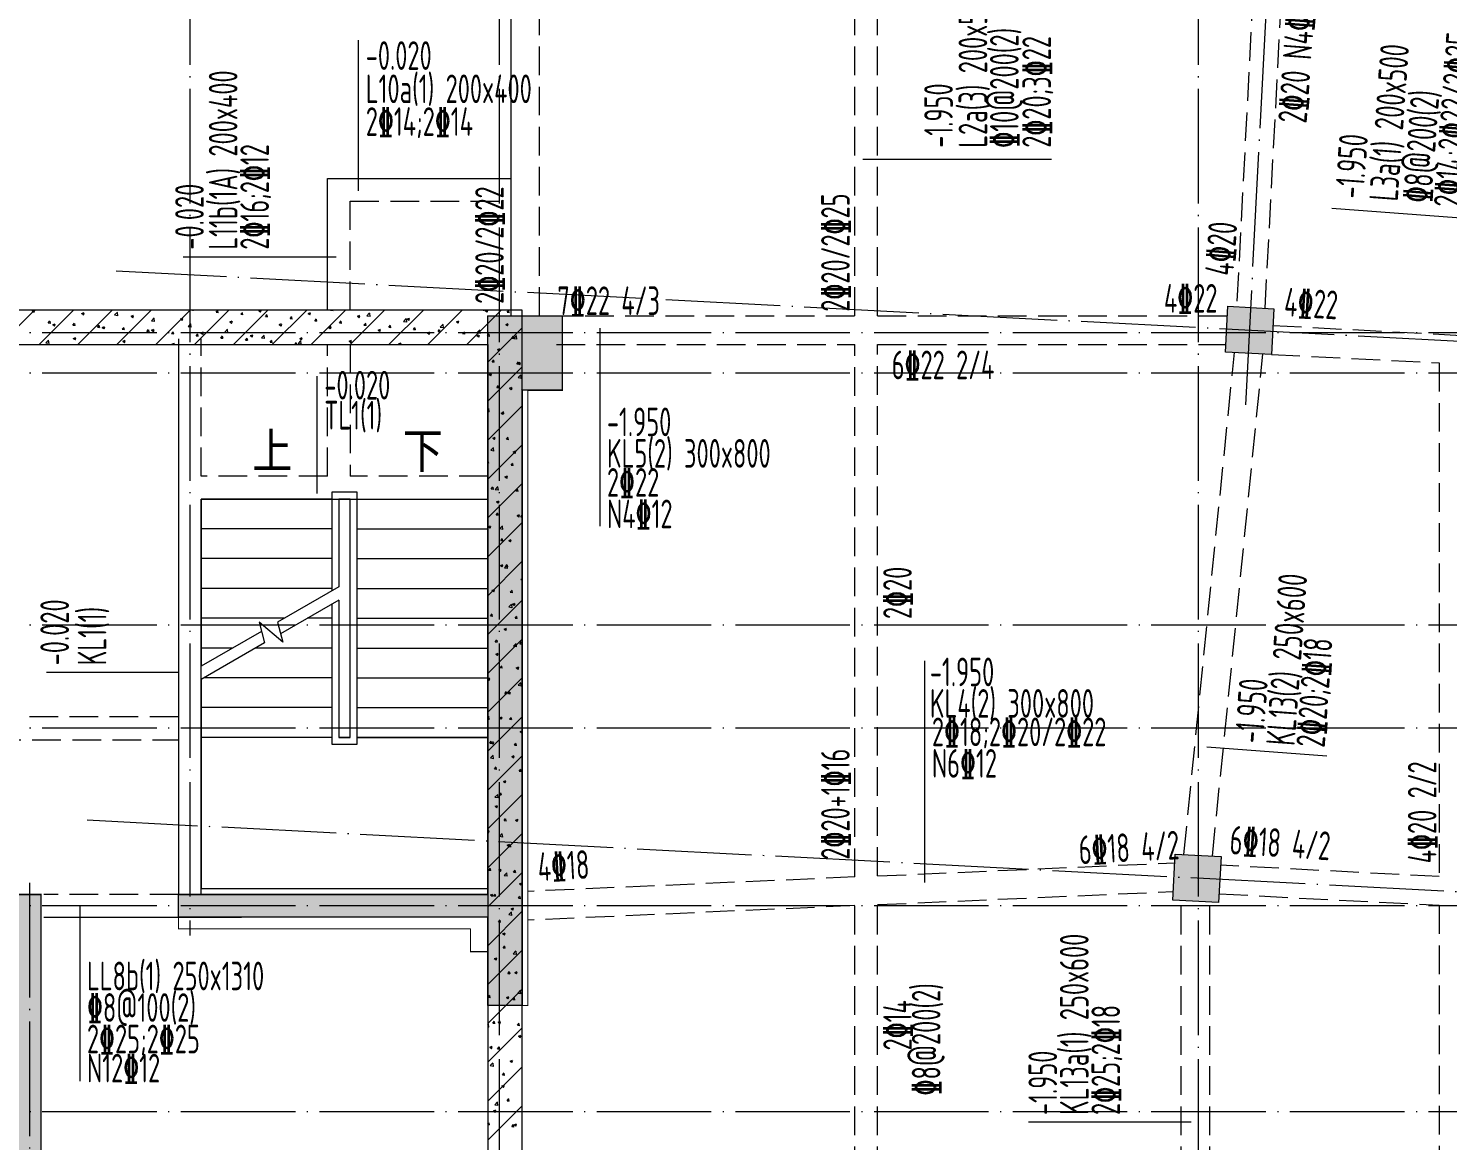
# Model space of a CAD drawing. Extents: x 5874492 to 7194610, y -939842 to -279257.
# Drawn here: x 6950737 to 6963122, y -445357 to -435649 of the extents above; entities that cross this region are included whole.
import ezdxf

# ---------------------------------------------------------------- set-up
doc = ezdxf.new("R2010")
doc.units = 0
doc.header["$LTSCALE"] = 1000
doc.linetypes.add('DASH', pattern=[0.35, 0.25, -0.1])
doc.linetypes.add('DOTE', pattern=[2.42, 2, -0.2, 0.02, -0.2])
for name, color, linetype, lineweight in [('A-轴线-塔楼', 1, 'DOTE', 9), ('S-基础-DQ', 6, 'Continuous', 20), ('S-基础-HATCH', 251, 'Continuous', 20), ('S-墙柱-COLU', 50, 'Continuous', 20), ('S-墙柱-HATCH', 251, 'Continuous', 20), ('S-墙柱-WALL', 6, 'Continuous', 20), ('S-大样-实线', 2, 'Continuous', 20), ('S-板-BEAM', 4, 'DASH', 20), ('S-板-BEAM-CON', 2, 'Continuous', 20), ('S-板-COLU', 50, 'DASH', 20), ('S-板-模板线条', 140, 'Continuous', 20), ('S-梁-垂直集中标注', 45, 'Continuous', 20), ('S-梁-水平集中标注', 191, 'Continuous', 20)]:
    doc.layers.add(name, color=color, linetype=linetype, lineweight=lineweight)
doc.styles.add('_TCH_DIM', font='tssdeng.shx', dxfattribs={"bigfont": 'hztxt.shx'})
doc.styles.add('样式 1', font='tssdeng.shx', dxfattribs={"width": 0.7, "bigfont": 'tssdchn.shx'})

# ---------------------------------------------------------------- blocks, each defined once
blk = doc.blocks.new('ndgfjhgkjhk')
at = {"layer": 'S-板-BEAM'}
for p, q in [((6645545, -514205), (6645545, -509302)), ((6648297, -514205), (6648297, -509445)), ((6648497, -514205), (6648497, -509458)), ((6651865, -509633), (6651630, -514126)), ((6651879, -514139), (6652115, -509646)), ((6645595, -514205), (6648297, -514205)), ((6648497, -514205), (6651550, -514205)), ((6651946, -514288), (6653894, -514392)), ((6642595, -515605), (6642595, -514405)), ((6643895, -514455), (6643895, -515605)), ((6645695, -514455), (6648297, -514455)), ((6648297, -519103), (6648297, -514455)), ((6648497, -514455), (6651537, -514455)), ((6648497, -519094), (6648497, -514455)), ((6651169, -518908), (6651611, -514525)), ((6651419, -518921), (6651860, -514538)), ((6651933, -514542), (6653397, -514616)), ((6653397, -514616), (6653397, -519100)), ((6643695, -515605), (6642595, -515605)), ((6645095, -515605), (6643895, -515605)), ((6642395, -517705), (6639995, -517705)), ((6638670, -517905), (6642395, -517905)), ((6648297, -519103), (6648297, -519083)), ((6648497, -519094), (6651091, -518979)), ((6653397, -519100), (6651490, -519000)), ((6648297, -519103), (6645445, -519229)), ((6648497, -519094), (6648497, -519094)), ((6642395, -519255), (6641220, -519255)), ((6648497, -519344), (6651077, -519230)), ((6651145, -521705), (6651145, -519308)), ((6651395, -521705), (6651395, -519321)), ((6651477, -519250), (6653397, -519350)), ((6648297, -519353), (6645445, -519480)), ((6648297, -521705), (6648297, -519353)), ((6648497, -521705), (6648497, -519344)), ((6653397, -519350), (6653397, -523932))]:
    blk.add_line(p, q, dxfattribs=at)
for points in [[(6643895, -514155), (6643895, -513205), (6645295, -513205)], [(6643695, -515605), (6643695, -514455)]]:
    blk.add_lwpolyline(points, dxfattribs=at)
at = {"layer": 'S-板-BEAM-CON'}
for p, q in [((6645295, -509289), (6645295, -514205)), ((6642395, -514405), (6642395, -515705)), ((6642395, -515705), (6642395, -517905)), ((6642595, -515805), (6645095, -515805)), ((6642595, -519205), (6642595, -515805)), ((6642595, -519255), (6642595, -515805)), ((6642395, -517905), (6642395, -519255)), ((6641220, -519455), (6642945, -519455))]:
    blk.add_line(p, q, dxfattribs=at)
blk.add_lwpolyline([(6643695, -514155), (6643695, -513005), (6645295, -513005)], dxfattribs=at)
blk = doc.blocks.new('aferwgewh')
at = {"layer": 'S-墙柱-HATCH', "ltscale": 0.2}
h = blk.add_hatch(color=256, dxfattribs=at)
h.dxf.hatch_style = 1
h.paths.add_polyline_path([(6651954, -514143), (6651554, -514122), (6651533, -514521), (6651933, -514542)])
h = blk.add_hatch(color=256, dxfattribs=at)
h.dxf.hatch_style = 1
h.paths.add_polyline_path([(6651473, -519325), (6651494, -518925), (6651094, -518904), (6651074, -519304)])
at = {"layer": 'S-墙柱-COLU'}
for points in [[(6651554, -514122), (6651954, -514143), (6651933, -514542), (6651533, -514521)], [(6651094, -518904), (6651494, -518925), (6651473, -519325), (6651074, -519304)]]:
    blk.add_lwpolyline(points, close=True, dxfattribs=at)
blk = doc.blocks.new('ZHOUWANG2')
at = {"layer": 'A-轴线-塔楼', "ltscale": 0.5}
for p, q in [((215161, 131041), (216006, 147199)), ((223182, 131274), (205302, 132209)), ((222931, 126481), (205051, 127416))]:
    blk.add_line(p, q, dxfattribs=at)
at = {"layer": 'A-轴线-塔楼', "linetype": 'DOTE', "ltscale": 0.5}
for p, q in [((205946, 135010), (205946, 126410)), ((208646, 135010), (208646, 108021)), ((214746, 135010), (214746, 108021)), ((227437, 131670), (165262, 131670)), ((227437, 131320), (200046, 131320)), ((227437, 129120), (200046, 129120)), ((227437, 128220), (165262, 128220)), ((204546, 126870), (204546, 108021)), ((227437, 126670), (165262, 126670)), ((227437, 124870), (165262, 124870))]:
    blk.add_line(p, q, dxfattribs=at)
blk = doc.blocks.new('sfdgjhgfhgkjhk')
at = {"layer": 'S-基础-DQ'}
for points in [[(6945492, 358792), (6945492, 356336), (6963809, 356336), (6963809, 354236), (6966809, 354236), (6966809, 354586), (6971909, 354586), (6971909, 347036), (6977909, 347036), (6977909, 339686), (6931592, 339686), (6931592, 336294)], [(6931892, 336294), (6931892, 339386), (6978209, 339386), (6978209, 347336), (6972209, 347336), (6972209, 354886), (6966509, 354886), (6966509, 354536), (6964109, 354536), (6964109, 356636), (6945792, 356636), (6945792, 358792)]]:
    blk.add_lwpolyline(points, dxfattribs=at)
at = {"layer": 'S-基础-HATCH'}
for p, q in [((6967653, 354586), (6967953, 354886)), ((6967934, 354880), (6967951, 354886)), ((6967934, 354880), (6967949, 354870)), ((6967949, 354866), (6967955, 354884)), ((6967993, 354586), (6968293, 354886)), ((6968332, 354586), (6968632, 354886)), ((6968361, 354885), (6968360, 354886)), ((6968365, 354856), (6968386, 354864)), ((6968365, 354856), (6968380, 354846)), ((6968380, 354842), (6968387, 354860)), ((6968653, 354843), (6968677, 354867)), ((6968672, 354586), (6968972, 354886)), ((6968681, 354836), (6968677, 354864)), ((6969011, 354586), (6969311, 354886)), ((6969332, 354886), (6969341, 354885)), ((6969342, 354882), (6969341, 354886)), ((6969350, 354586), (6969650, 354886)), ((6969538, 354868), (6969553, 354885)), ((6969538, 354868), (6969556, 354866)), ((6969557, 354863), (6969553, 354882)), ((6969690, 354586), (6969990, 354886)), ((6969754, 354849), (6969768, 354866)), ((6969772, 354844), (6969769, 354863)), ((6969910, 354880), (6969926, 354886)), ((6969910, 354880), (6969925, 354870)), ((6969926, 354867), (6969932, 354885)), ((6970029, 354586), (6970329, 354886)), ((6970341, 354856), (6970362, 354864)), ((6970341, 354856), (6970356, 354846)), ((6970357, 354843), (6970363, 354861)), ((6970369, 354586), (6970669, 354886)), ((6970538, 354886), (6970561, 354882)), ((6970562, 354880), (6970561, 354886)), ((6970708, 354586), (6971008, 354886)), ((6970855, 354837), (6970878, 354861)), ((6970882, 354830), (6970879, 354858)), ((6971047, 354586), (6971347, 354886)), ((6971387, 354586), (6971687, 354886)), ((6971726, 354586), (6972026, 354886)), ((6971869, 354886), (6971882, 354885)), ((6971882, 354882), (6971881, 354886)), ((6971887, 354881), (6971901, 354886)), ((6971887, 354881), (6971902, 354871)), ((6971903, 354868), (6971909, 354886)), ((6972079, 354868), (6972093, 354885)), ((6972079, 354868), (6972097, 354866)), ((6972097, 354863), (6972094, 354882)), ((6968074, 354774), (6968088, 354791)), ((6968074, 354774), (6968092, 354773)), ((6968092, 354769), (6968089, 354788)), ((6968113, 354759), (6968134, 354767)), ((6968113, 354759), (6968128, 354749)), ((6968128, 354745), (6968134, 354764)), ((6968289, 354755), (6968303, 354773)), ((6968289, 354755), (6968307, 354754)), ((6968308, 354750), (6968304, 354769)), ((6968504, 354737), (6968519, 354754)), ((6968504, 354737), (6968522, 354735)), ((6968523, 354732), (6968519, 354750)), ((6968544, 354735), (6968565, 354743)), ((6968544, 354735), (6968559, 354725)), ((6968560, 354721), (6968566, 354740)), ((6968653, 354843), (6968680, 354838)), ((6968719, 354718), (6968734, 354735)), ((6968738, 354713), (6968734, 354732)), ((6968796, 354832), (6968817, 354840)), ((6968796, 354832), (6968811, 354821)), ((6968812, 354818), (6968818, 354836)), ((6968974, 354793), (6968997, 354817)), ((6968974, 354793), (6969000, 354789)), ((6969001, 354786), (6968998, 354814)), ((6969227, 354808), (6969248, 354816)), ((6969227, 354808), (6969242, 354797)), ((6969243, 354794), (6969249, 354812)), ((6969294, 354743), (6969317, 354768)), ((6969294, 354743), (6969320, 354739)), ((6969321, 354736), (6969318, 354765)), ((6969658, 354784), (6969679, 354792)), ((6969658, 354784), (6969673, 354773)), ((6969674, 354770), (6969680, 354788)), ((6969754, 354849), (6969771, 354848)), ((6969969, 354830), (6969983, 354848)), ((6969969, 354830), (6969987, 354829)), ((6969987, 354825), (6969984, 354844)), ((6970089, 354759), (6970110, 354768)), ((6970089, 354759), (6970104, 354749)), ((6970105, 354746), (6970111, 354764)), ((6970184, 354812), (6970198, 354829)), ((6970184, 354812), (6970202, 354810)), ((6970202, 354807), (6970199, 354825)), ((6970399, 354793), (6970414, 354810)), ((6970399, 354793), (6970417, 354791)), ((6970418, 354788), (6970414, 354807)), ((6970521, 354735), (6970542, 354744)), ((6970521, 354735), (6970535, 354725)), ((6970536, 354722), (6970542, 354740)), ((6970614, 354774), (6970629, 354791)), ((6970614, 354774), (6970632, 354772)), ((6970633, 354769), (6970629, 354788)), ((6970773, 354832), (6970794, 354840)), ((6970773, 354832), (6970788, 354822)), ((6970788, 354819), (6970794, 354837)), ((6970829, 354755), (6970844, 354772)), ((6970829, 354755), (6970847, 354754)), ((6970848, 354750), (6970845, 354769)), ((6970855, 354837), (6970882, 354833)), ((6971045, 354736), (6971059, 354754)), ((6971045, 354736), (6971063, 354735)), ((6971063, 354731), (6971060, 354750)), ((6971175, 354787), (6971198, 354812)), ((6971175, 354787), (6971202, 354783)), ((6971202, 354780), (6971199, 354809)), ((6971204, 354808), (6971225, 354816)), ((6971204, 354808), (6971219, 354798)), ((6971219, 354795), (6971225, 354813)), ((6971260, 354717), (6971274, 354735)), ((6971278, 354713), (6971275, 354731)), ((6971495, 354738), (6971519, 354762)), ((6971495, 354738), (6971522, 354733)), ((6971523, 354731), (6971519, 354759)), ((6971635, 354784), (6971656, 354792)), ((6971635, 354784), (6971650, 354774)), ((6971651, 354771), (6971657, 354789)), ((6971909, 354430), (6972209, 354730)), ((6972066, 354760), (6972087, 354768)), ((6972066, 354760), (6972081, 354750)), ((6972082, 354747), (6972088, 354765)), ((6968053, 354600), (6968076, 354624)), ((6968080, 354593), (6968077, 354622)), ((6968292, 354638), (6968313, 354646)), ((6968292, 354638), (6968307, 354628)), ((6968307, 354625), (6968314, 354643)), ((6968719, 354718), (6968737, 354716)), ((6968723, 354614), (6968744, 354622)), ((6968723, 354614), (6968738, 354604)), ((6968739, 354601), (6968745, 354619)), ((6968934, 354699), (6968949, 354716)), ((6968934, 354699), (6968952, 354697)), ((6968953, 354694), (6968950, 354713)), ((6968975, 354711), (6968996, 354719)), ((6968975, 354711), (6968990, 354701)), ((6968991, 354697), (6968997, 354716)), ((6969150, 354680), (6969164, 354697)), ((6969150, 354680), (6969168, 354678)), ((6969168, 354675), (6969165, 354694)), ((6969365, 354661), (6969379, 354678)), ((6969365, 354661), (6969383, 354660)), ((6969383, 354656), (6969380, 354675)), ((6969406, 354687), (6969427, 354695)), ((6969406, 354687), (6969421, 354677)), ((6969422, 354673), (6969428, 354691)), ((6969580, 354642), (6969594, 354660)), ((6969580, 354642), (6969598, 354641)), ((6969599, 354637), (6969595, 354656)), ((6969614, 354694), (6969637, 354718)), ((6969614, 354694), (6969641, 354690)), ((6969641, 354687), (6969638, 354715)), ((6969795, 354624), (6969810, 354641)), ((6969795, 354624), (6969813, 354622)), ((6969814, 354619), (6969810, 354637)), ((6969837, 354663), (6969858, 354671)), ((6969837, 354663), (6969852, 354653)), ((6969853, 354649), (6969859, 354667)), ((6969934, 354644), (6969957, 354668)), ((6969934, 354644), (6969961, 354640)), ((6969961, 354637), (6969958, 354665)), ((6970010, 354605), (6970025, 354622)), ((6970010, 354605), (6970028, 354603)), ((6970029, 354600), (6970025, 354619)), ((6970226, 354586), (6970240, 354603)), ((6970254, 354594), (6970278, 354619)), ((6970268, 354639), (6970290, 354647)), ((6970268, 354639), (6970283, 354629)), ((6970282, 354587), (6970278, 354616)), ((6970284, 354625), (6970290, 354643)), ((6970700, 354615), (6970721, 354623)), ((6970700, 354615), (6970715, 354605)), ((6970715, 354601), (6970721, 354619)), ((6970952, 354711), (6970973, 354719)), ((6970952, 354711), (6970967, 354701)), ((6970967, 354698), (6970973, 354716)), ((6971260, 354717), (6971278, 354716)), ((6971383, 354687), (6971404, 354695)), ((6971383, 354687), (6971398, 354677)), ((6971398, 354674), (6971405, 354692)), ((6971475, 354699), (6971489, 354716)), ((6971475, 354699), (6971493, 354697)), ((6971494, 354694), (6971490, 354713)), ((6971690, 354680), (6971705, 354697)), ((6971690, 354680), (6971708, 354678)), ((6971709, 354675), (6971705, 354694)), ((6971814, 354663), (6971835, 354671)), ((6971814, 354663), (6971829, 354653)), ((6971815, 354688), (6971839, 354712)), ((6971815, 354688), (6971842, 354684)), ((6971830, 354650), (6971836, 354668)), ((6971843, 354681), (6971839, 354709)), ((6971905, 354661), (6971920, 354678)), ((6971905, 354661), (6971923, 354659)), ((6971924, 354656), (6971920, 354675)), ((6972120, 354642), (6972135, 354659)), ((6972120, 354642), (6972138, 354641)), ((6972136, 354638), (6972159, 354663)), ((6972139, 354637), (6972136, 354656)), ((6972136, 354638), (6972162, 354634)), ((6972163, 354631), (6972160, 354660)), ((6968053, 354600), (6968080, 354596)), ((6969154, 354590), (6969175, 354598)), ((6969154, 354590), (6969160, 354586)), ((6969173, 354586), (6969176, 354595)), ((6970243, 354586), (6970241, 354600)), ((6970254, 354594), (6970281, 354590)), ((6971131, 354591), (6971152, 354599)), ((6971131, 354591), (6971137, 354586)), ((6971149, 354586), (6971152, 354595)), ((6971993, 354543), (6972014, 354551)), ((6971993, 354543), (6972008, 354533)), ((6972009, 354529), (6972015, 354547)), ((6971909, 354090), (6972209, 354390)), ((6971947, 354435), (6971961, 354453)), ((6971947, 354435), (6971965, 354434)), ((6971966, 354430), (6971962, 354449)), ((6972162, 354416), (6972177, 354434)), ((6972162, 354416), (6972180, 354415)), ((6972172, 354422), (6972193, 354430)), ((6972172, 354422), (6972187, 354412)), ((6972181, 354412), (6972177, 354430)), ((6972188, 354408), (6972194, 354427)), ((6971920, 354325), (6971941, 354333)), ((6971920, 354325), (6971935, 354315)), ((6971936, 354312), (6971942, 354330)), ((6972175, 354296), (6972199, 354321)), ((6972175, 354296), (6972202, 354292)), ((6972203, 354289), (6972199, 354318)), ((6971989, 354210), (6972003, 354227)), ((6971989, 354210), (6972006, 354208)), ((6972007, 354205), (6972004, 354224)), ((6972099, 354204), (6972120, 354212)), ((6972099, 354204), (6972114, 354194)), ((6972115, 354191), (6972121, 354209)), ((6972204, 354191), (6972209, 354197)), ((6972204, 354191), (6972209, 354190)), ((6971909, 353751), (6972209, 354051)), ((6971909, 354019), (6971918, 354029)), ((6971909, 354002), (6971922, 354000)), ((6971922, 353997), (6971919, 354026)), ((6972026, 353987), (6972047, 353995)), ((6972026, 353987), (6972041, 353977)), ((6972030, 353984), (6972045, 354001)), ((6972030, 353984), (6972048, 353982)), ((6972042, 353973), (6972048, 353991)), ((6972049, 353979), (6972045, 353998)), ((6972205, 353866), (6972209, 353867)), ((6972205, 353866), (6972209, 353863)), ((6971953, 353769), (6971974, 353777)), ((6971953, 353769), (6971968, 353759)), ((6971969, 353756), (6971975, 353774)), ((6972072, 353758), (6972086, 353776)), ((6972072, 353758), (6972090, 353757)), ((6972090, 353753), (6972087, 353772)), ((6971909, 353411), (6972209, 353711)), ((6971935, 353662), (6971958, 353687)), ((6971935, 353662), (6971961, 353658)), ((6971962, 353655), (6971959, 353684)), ((6972132, 353648), (6972153, 353656)), ((6972132, 353648), (6972147, 353638)), ((6972148, 353635), (6972154, 353653)), ((6971909, 353565), (6971913, 353569)), ((6971909, 353551), (6971916, 353550)), ((6971917, 353547), (6971913, 353565)), ((6972113, 353533), (6972128, 353550)), ((6972113, 353533), (6972131, 353531)), ((6972132, 353528), (6972129, 353547)), ((6971909, 353072), (6972209, 353372)), ((6972059, 353431), (6972080, 353439)), ((6972059, 353431), (6972074, 353421)), ((6972075, 353417), (6972081, 353436)), ((6971940, 353326), (6971954, 353343)), ((6971940, 353326), (6971958, 353324)), ((6971958, 353321), (6971955, 353340)), ((6971974, 353320), (6971998, 353345)), ((6971974, 353320), (6972001, 353316)), ((6972002, 353313), (6971998, 353342)), ((6972155, 353307), (6972170, 353324)), ((6972155, 353307), (6972173, 353305)), ((6972174, 353302), (6972170, 353321)), ((6971982, 353100), (6971996, 353117)), ((6971986, 353213), (6972007, 353221)), ((6971986, 353213), (6972001, 353203)), ((6972002, 353200), (6972008, 353218)), ((6971909, 352733), (6972209, 353033)), ((6971913, 352996), (6971934, 353004)), ((6971913, 352996), (6971928, 352986)), ((6971929, 352982), (6971935, 353000)), ((6971982, 353100), (6971999, 353099)), ((6972000, 353095), (6971997, 353114)), ((6972014, 352978), (6972038, 353003)), ((6972042, 352971), (6972038, 353000)), ((6972165, 353093), (6972186, 353101)), ((6972165, 353093), (6972180, 353082)), ((6972181, 353079), (6972187, 353097)), ((6972197, 353081), (6972209, 353096)), ((6972197, 353081), (6972209, 353080)), ((6972014, 352978), (6972041, 352974)), ((6972023, 352875), (6972038, 352892)), ((6972023, 352875), (6972041, 352873)), ((6972042, 352870), (6972038, 352888)), ((6972092, 352875), (6972113, 352883)), ((6972092, 352875), (6972107, 352865)), ((6972108, 352862), (6972114, 352880)), ((6971909, 352393), (6972209, 352693)), ((6972019, 352657), (6972040, 352665)), ((6972019, 352657), (6972034, 352647)), ((6972035, 352644), (6972041, 352662)), ((6972054, 352637), (6972077, 352661)), ((6972054, 352637), (6972081, 352632)), ((6972065, 352649), (6972079, 352666)), ((6972065, 352649), (6972083, 352647)), ((6972081, 352630), (6972078, 352658)), ((6972083, 352644), (6972080, 352663)), ((6972198, 352537), (6972209, 352541)), ((6972198, 352537), (6972209, 352529)), ((6971910, 352437), (6971909, 352441)), ((6971946, 352440), (6971967, 352448)), ((6971946, 352440), (6971961, 352430)), ((6971962, 352426), (6971968, 352445)), ((6972106, 352423), (6972121, 352440)), ((6972106, 352423), (6972124, 352422)), ((6972125, 352418), (6972122, 352437)), ((6971909, 352054), (6972209, 352354)), ((6972094, 352295), (6972117, 352319)), ((6972094, 352295), (6972120, 352291)), ((6972121, 352288), (6972118, 352316)), ((6972125, 352319), (6972146, 352327)), ((6972125, 352319), (6972140, 352309)), ((6972141, 352306), (6972147, 352324)), ((6971933, 352216), (6971947, 352234)), ((6971933, 352216), (6971951, 352215)), ((6971951, 352211), (6971948, 352230)), ((6972148, 352198), (6972162, 352215)), ((6972148, 352198), (6972166, 352196)), ((6972167, 352193), (6972163, 352211)), ((6971909, 351714), (6972209, 352014)), ((6971974, 351991), (6971989, 352008)), ((6971993, 351986), (6971990, 352005)), ((6972052, 352102), (6972073, 352110)), ((6972052, 352102), (6972067, 352091)), ((6972068, 352088), (6972074, 352106)), ((6971974, 351991), (6971992, 351989)), ((6971979, 351884), (6972000, 351892)), ((6971979, 351884), (6971994, 351874)), ((6971995, 351871), (6972001, 351889)), ((6972134, 351953), (6972157, 351977)), ((6972134, 351953), (6972160, 351949)), ((6972161, 351946), (6972158, 351974)), ((6972190, 351972), (6972204, 351989)), ((6972190, 351972), (6972208, 351970)), ((6972208, 351967), (6972205, 351986)), ((6972016, 351765), (6972031, 351782)), ((6972016, 351765), (6972034, 351763)), ((6972035, 351760), (6972031, 351779)), ((6972158, 351763), (6972179, 351771)), ((6972158, 351763), (6972173, 351753)), ((6972174, 351750), (6972180, 351768)), ((6971909, 351668), (6971927, 351675)), ((6971909, 351375), (6972209, 351675)), ((6971909, 351665), (6971921, 351656)), ((6971922, 351653), (6971928, 351671)), ((6972173, 351611), (6972197, 351635)), ((6972201, 351604), (6972197, 351632)), ((6972058, 351539), (6972072, 351557)), ((6972058, 351539), (6972076, 351538)), ((6972076, 351534), (6972073, 351553)), ((6972085, 351546), (6972106, 351554)), ((6972085, 351546), (6972100, 351536)), ((6972101, 351532), (6972107, 351550)), ((6972173, 351611), (6972200, 351607)), ((6971909, 351336), (6971916, 351343)), ((6971909, 351036), (6972209, 351336)), ((6971909, 351316), (6971920, 351315)), ((6971920, 351312), (6971917, 351340)), ((6972012, 351328), (6972033, 351336)), ((6972012, 351328), (6972027, 351318)), ((6972028, 351315), (6972034, 351333)), ((6972099, 351314), (6972114, 351331)), ((6972099, 351314), (6972117, 351312)), ((6972118, 351309), (6972114, 351328)), ((6972192, 351207), (6972209, 351214)), ((6972192, 351207), (6972206, 351197)), ((6972207, 351194), (6972209, 351200)), ((6971926, 351107), (6971940, 351124)), ((6971926, 351107), (6971944, 351105)), ((6971939, 351111), (6971960, 351119)), ((6971939, 351111), (6971954, 351101)), ((6971944, 351102), (6971941, 351121)), ((6971955, 351097), (6971961, 351115)), ((6972141, 351088), (6972155, 351105)), ((6972141, 351088), (6972159, 351087)), ((6972160, 351083), (6972156, 351102)), ((6971909, 350696), (6972209, 350996)), ((6971933, 350977), (6971956, 351001)), ((6971933, 350977), (6971959, 350973)), ((6971960, 350970), (6971957, 350998)), ((6971967, 350881), (6971982, 350898)), ((6971986, 350876), (6971983, 350895)), ((6972119, 350990), (6972140, 350998)), ((6972119, 350990), (6972133, 350980)), ((6972134, 350976), (6972140, 350995)), ((6971967, 350881), (6971985, 350880)), ((6972046, 350772), (6972067, 350780)), ((6972046, 350772), (6972060, 350762)), ((6972061, 350759), (6972067, 350777)), ((6972183, 350862), (6972197, 350880)), ((6972183, 350862), (6972201, 350861)), ((6972201, 350858), (6972198, 350876)), ((6971909, 350357), (6972209, 350657)), ((6971972, 350635), (6971996, 350659)), ((6972000, 350628), (6971996, 350656)), ((6972009, 350656), (6972023, 350673)), ((6972009, 350656), (6972027, 350654)), ((6972028, 350651), (6972024, 350669)), ((6971972, 350635), (6971999, 350631)), ((6971973, 350555), (6971994, 350563)), ((6971973, 350555), (6971987, 350545)), ((6971988, 350541), (6971994, 350559)), ((6972051, 350430), (6972065, 350447)), ((6972051, 350430), (6972069, 350428)), ((6972069, 350425), (6972066, 350444)), ((6972152, 350434), (6972173, 350442)), ((6972152, 350434), (6972167, 350424)), ((6972167, 350421), (6972173, 350439)), ((6971909, 350341), (6971921, 350345)), ((6971909, 350331), (6971914, 350327)), ((6971909, 350017), (6972209, 350317)), ((6971915, 350324), (6971921, 350342)), ((6972012, 350293), (6972036, 350317)), ((6972012, 350293), (6972039, 350289)), ((6972040, 350286), (6972036, 350315)), ((6972079, 350216), (6972100, 350224)), ((6972079, 350216), (6972094, 350206)), ((6972092, 350204), (6972107, 350222)), ((6972092, 350204), (6972110, 350203)), ((6972094, 350203), (6972100, 350221)), ((6972111, 350199), (6972107, 350218)), ((6971909, 349678), (6972209, 349978)), ((6971919, 349997), (6971933, 350015)), ((6971919, 349997), (6971937, 349996)), ((6971937, 349993), (6971934, 350011)), ((6972006, 349999), (6972027, 350007)), ((6972006, 349999), (6972021, 349989)), ((6972021, 349985), (6972027, 350004)), ((6972052, 349951), (6972075, 349975)), ((6972052, 349951), (6972079, 349947)), ((6972079, 349944), (6972076, 349973)), ((6972134, 349979), (6972148, 349996)), ((6972134, 349979), (6972152, 349977)), ((6972153, 349974), (6972149, 349993)), ((6971933, 349781), (6971954, 349789)), ((6971933, 349781), (6971948, 349771)), ((6971948, 349768), (6971954, 349786)), ((6971960, 349772), (6971975, 349789)), ((6971979, 349767), (6971975, 349786)), ((6972185, 349878), (6972206, 349886)), ((6972185, 349878), (6972200, 349868)), ((6972200, 349865), (6972206, 349883)), ((6971960, 349772), (6971978, 349770)), ((6972112, 349660), (6972133, 349669)), ((6972112, 349660), (6972127, 349650)), ((6972127, 349647), (6972133, 349665)), ((6972176, 349753), (6972190, 349770)), ((6972176, 349753), (6972193, 349751)), ((6972194, 349748), (6972191, 349767)), ((6971909, 349338), (6972209, 349638)), ((6972002, 349546), (6972016, 349563)), ((6972002, 349546), (6972020, 349545)), ((6972021, 349541), (6972017, 349560)), ((6972092, 349609), (6972115, 349634)), ((6972092, 349609), (6972118, 349605)), ((6972119, 349602), (6972116, 349631)), ((6972039, 349443), (6972060, 349451)), ((6972039, 349443), (6972054, 349433)), ((6972054, 349430), (6972060, 349448)), ((6971909, 348999), (6972209, 349299)), ((6972044, 349320), (6972058, 349338)), ((6972044, 349320), (6972062, 349319)), ((6972062, 349316), (6972059, 349334)), ((6972132, 349267), (6972155, 349292)), ((6972159, 349260), (6972156, 349289)), ((6971966, 349225), (6971987, 349233)), ((6971966, 349225), (6971981, 349215)), ((6971981, 349212), (6971987, 349230)), ((6972132, 349267), (6972158, 349263)), ((6972085, 349095), (6972100, 349112)), ((6972085, 349095), (6972103, 349093)), ((6972104, 349090), (6972100, 349109)), ((6972145, 349105), (6972166, 349113)), ((6972145, 349105), (6972160, 349095)), ((6972160, 349091), (6972166, 349109)), ((6971909, 349014), (6971914, 349016)), ((6971909, 348997), (6971914, 349013)), ((6971909, 348660), (6972209, 348960)), ((6971912, 348888), (6971926, 348905)), ((6972171, 348925), (6972195, 348950)), ((6972171, 348925), (6972198, 348921)), ((6972199, 348918), (6972195, 348947)), ((6971912, 348888), (6971930, 348886)), ((6971930, 348883), (6971927, 348902)), ((6972072, 348887), (6972093, 348895)), ((6972072, 348887), (6972087, 348877)), ((6972087, 348874), (6972093, 348892)), ((6972127, 348869), (6972141, 348886)), ((6972127, 348869), (6972145, 348868)), ((6972145, 348864), (6972142, 348883)), ((6971909, 348652), (6971914, 348658)), ((6971953, 348662), (6971968, 348680)), ((6971953, 348662), (6971971, 348661)), ((6971972, 348657), (6971968, 348676)), ((6971999, 348670), (6972020, 348678)), ((6971999, 348670), (6972014, 348659)), ((6972014, 348656), (6972020, 348674)), ((6972168, 348644), (6972183, 348661)), ((6972187, 348639), (6972184, 348657)), ((6971909, 348630), (6971918, 348629)), ((6971909, 348320), (6972209, 348620)), ((6971918, 348626), (6971915, 348655)), ((6972168, 348644), (6972186, 348642)), ((6972178, 348549), (6972199, 348557)), ((6972178, 348549), (6972193, 348539)), ((6972193, 348535), (6972200, 348553)), ((6971926, 348452), (6971947, 348460)), ((6971926, 348452), (6971941, 348442)), ((6971941, 348439), (6971948, 348457)), ((6971995, 348437), (6972009, 348454)), ((6971995, 348437), (6972013, 348435)), ((6972014, 348432), (6972010, 348451)), ((6971931, 348291), (6971954, 348316)), ((6971931, 348291), (6971957, 348287)), ((6971958, 348284), (6971955, 348313)), ((6972105, 348331), (6972126, 348339)), ((6972105, 348331), (6972120, 348321)), ((6972120, 348318), (6972127, 348336)), ((6971909, 347981), (6972209, 348281)), ((6972037, 348211), (6972051, 348228)), ((6972037, 348211), (6972054, 348209)), ((6972055, 348206), (6972052, 348225)), ((6972032, 348114), (6972053, 348122)), ((6972032, 348114), (6972047, 348104)), ((6972047, 348100), (6972054, 348118)), ((6971909, 347641), (6972209, 347941)), ((6971970, 347949), (6971994, 347974)), ((6971970, 347949), (6971997, 347945)), ((6971998, 347942), (6971995, 347971)), ((6972078, 347985), (6972093, 348003)), ((6972078, 347985), (6972096, 347984)), ((6972097, 347980), (6972093, 347999)), ((6971909, 347784), (6971919, 347796)), ((6971923, 347774), (6971920, 347792)), ((6971959, 347896), (6971980, 347904)), ((6971959, 347896), (6971974, 347886)), ((6971975, 347883), (6971981, 347901)), ((6971909, 347778), (6971923, 347777)), ((6972120, 347760), (6972134, 347777)), ((6972120, 347760), (6972138, 347758)), ((6972138, 347755), (6972135, 347774)), ((6972138, 347775), (6972159, 347783)), ((6972138, 347775), (6972153, 347765)), ((6972154, 347762), (6972160, 347780))]:
    blk.add_line(p, q, dxfattribs=at)
blk = doc.blocks.new('sdgjhgfjhgfj')
at = {"layer": 'S-板-COLU', "const_width": 10}
for points in [[(6328494, -399252), (6325945, -399252), (6325945, -398952), (6326045, -398952), (6328645, -398952), (6328645, -393902), (6329295, -393902), (6329295, -394552), (6328994, -394552), (6328995, -399922), (6328645, -399922), (6328645, -399452)], [(6328494, -399252), (6328494, -399452), (6328645, -399452)]]:
    blk.add_lwpolyline(points, dxfattribs=at)
blk.add_lwpolyline([(6324395, -401652), (6324395, -399252), (6324195, -399252), (6324195, -398952), (6324745, -398952), (6324745, -401652)], close=True, dxfattribs=at)
blk = doc.blocks.new('safdhgfjhgfj')
at = {"layer": 'S-墙柱-HATCH', "ltscale": 0.2}
h = blk.add_hatch(color=256, dxfattribs=at)
h.paths.add_polyline_path([(6293545, -281423), (6293545, -286793), (6293845, -286793), (6293845, -286023), (6296545, -286023), (6296545, -285823), (6296445, -285823), (6293845, -285823), (6293845, -280773), (6293245, -280773), (6293245, -281423)])
h.paths.add_polyline_path([(6288045, -295923), (6287795, -295923), (6287795, -288523), (6288635, -288523), (6288635, -288273), (6287545, -288273), (6287545, -296523), (6288045, -296523)])
h.paths.add_polyline_path([(6314845, -287823), (6315845, -287823), (6315845, -287623), (6314645, -287623), (6314645, -290323), (6314845, -290323)])
h.paths.add_polyline_path([(6314845, -292123), (6315245, -292123), (6315245, -291923), (6314645, -291923), (6314645, -294423), (6314845, -294423)])
h.paths.add_polyline_path([(6315645, -286023), (6313895, -286023), (6313895, -285823), (6315845, -285823), (6315845, -286463), (6315645, -286463)])
h.paths.add_polyline_path([(6304670, -290323), (6304420, -290323), (6304420, -287823), (6304045, -287823), (6304045, -287623), (6305045, -287623), (6305045, -287823), (6304670, -287823)])
h.paths.add_polyline_path([(6301445, -292123), (6301845, -292123), (6301845, -291923), (6301245, -291923), (6301245, -294423), (6301445, -294423)])
h.paths.add_polyline_path([(6314095, -284523), (6314095, -283423), (6312495, -283423), (6312495, -281123), (6309995, -281123), (6309995, -283423), (6308395, -283423), (6308395, -284523), (6308595, -284523), (6308595, -283623), (6310695, -283623), (6310695, -283423), (6310195, -283423), (6310195, -281323), (6312295, -281323), (6312295, -283423), (6311795, -283423), (6311795, -283623), (6313895, -283623), (6313895, -284523)])
h.paths.add_polyline_path([(6307645, -287823), (6306645, -287823), (6306645, -287623), (6307845, -287623), (6307845, -290323), (6307645, -290323)])
h.paths.add_polyline_path([(6307645, -292123), (6307245, -292123), (6307245, -291923), (6307845, -291923), (6307845, -294423), (6307645, -294423)])
h.paths.add_polyline_path([(6300645, -285823), (6300645, -286023), (6302245, -286023), (6302245, -286463), (6302445, -286463), (6302445, -285823)])
h.paths.add_polyline_path([(6300645, -283273), (6300645, -284473), (6300845, -284473), (6300845, -280773), (6298345, -280773), (6298345, -281473), (6298545, -281473), (6298545, -280973), (6300645, -280973), (6300645, -283073), (6298545, -283073), (6298545, -282573), (6298345, -282573), (6298345, -283273)])
h.paths.add_polyline_path([(6306845, -286023), (6308595, -286023), (6308595, -285823), (6306645, -285823), (6306645, -286463), (6306845, -286463)])
h.paths.add_polyline_path([(6297695, -288523), (6297995, -288523), (6297995, -286023), (6298095, -286023), (6298095, -285823), (6297695, -285823)])
h.paths.add_polyline_path([(6311145, -288523), (6311345, -288523), (6311345, -286023), (6311695, -286023), (6311695, -285823), (6310795, -285823), (6310795, -286023), (6311145, -286023)])
h.paths.add_polyline_path([(6301445, -287823), (6302445, -287823), (6302445, -287623), (6301245, -287623), (6301245, -290323), (6301445, -290323)])
h.paths.add_polyline_path([(6298395, -296223), (6298395, -295923), (6297995, -295923), (6297995, -292173), (6297695, -292173), (6297695, -295923), (6296945, -295923), (6296945, -296223)])
h.paths.add_polyline_path([(6305445, -296223), (6305445, -295923), (6304670, -295923), (6304670, -291523), (6304420, -291523), (6304420, -295923), (6303645, -295923), (6303645, -296223)])
h.paths.add_polyline_path([(6312145, -296223), (6312145, -295923), (6311345, -295923), (6311345, -292173), (6311145, -292173), (6311145, -295923), (6310345, -295923), (6310345, -296223)])
h.paths.add_polyline_path([(6293445, -295923), (6293595, -295923), (6293595, -292373), (6293845, -292373), (6293845, -296523), (6293445, -296523)])
h.paths.add_polyline_path([(6293145, -288523), (6293645, -288523), (6293645, -291323), (6293845, -291323), (6293845, -288273), (6293145, -288273)])
h.paths.add_polyline_path([(6317820, -290323), (6318070, -290323), (6318070, -287823), (6318445, -287823), (6318445, -287623), (6317445, -287623), (6317445, -287823), (6317820, -287823)])
h.paths.add_polyline_path([(6321045, -292123), (6320645, -292123), (6320645, -291923), (6321245, -291923), (6321245, -294423), (6321045, -294423)])
h.paths.add_polyline_path([(6321870, -285823), (6321870, -286023), (6320245, -286023), (6320245, -286463), (6320045, -286463), (6320045, -285823)])
h.paths.add_polyline_path([(6324745, -288523), (6324545, -288523), (6324545, -286023), (6324395, -286023), (6324395, -285823), (6324745, -285823)])
h.paths.add_polyline_path([(6321045, -287823), (6320045, -287823), (6320045, -287623), (6321245, -287623), (6321245, -290323), (6321045, -290323)])
h.paths.add_polyline_path([(6324095, -296223), (6324095, -295923), (6324495, -295923), (6324495, -292173), (6324745, -292173), (6324745, -295923), (6325545, -295923), (6325545, -296223)])
h.paths.add_polyline_path([(6317045, -296223), (6317045, -295923), (6317820, -295923), (6317820, -291523), (6318070, -291523), (6318070, -295923), (6318845, -295923), (6318845, -296223)])
h.paths.add_polyline_path([(6323045, -281173), (6320645, -281173), (6320645, -284473), (6320845, -284473), (6320845, -283573), (6323545, -283573), (6323545, -282923), (6323345, -282923), (6323345, -283373), (6320845, -283373), (6320845, -281373), (6323345, -281373), (6323345, -281823), (6323545, -281823), (6323545, -280773), (6323045, -280773)])
h.paths.add_polyline_path([(6328945, -281423), (6328945, -286793), (6328645, -286793), (6328645, -286023), (6325945, -286023), (6325945, -285823), (6326045, -285823), (6328645, -285823), (6328645, -280773), (6329295, -280773), (6329295, -281423)])
h.paths.add_polyline_path([(6329045, -295923), (6328945, -295923), (6328945, -292373), (6328645, -292373), (6328645, -296523), (6329045, -296523)])
h.paths.add_polyline_path([(6329345, -288523), (6328945, -288523), (6328945, -291323), (6328645, -291323), (6328645, -288273), (6329345, -288273)])
h.paths.add_polyline_path([(6334445, -295923), (6334695, -295923), (6334695, -288523), (6333855, -288523), (6333855, -288273), (6334945, -288273), (6334945, -296523), (6334445, -296523)])
at = {"layer": 'S-墙柱-WALL'}
for points in [[(6328945, -281423), (6328945, -286793), (6328645, -286793), (6328645, -286023), (6325945, -286023), (6325945, -285823), (6326045, -285823), (6326045, -285823), (6328645, -285823), (6328645, -280773), (6329295, -280773), (6329295, -281423)], [(6324745, -288523), (6324545, -288523), (6324545, -286023), (6324395, -286023), (6324395, -285823), (6324745, -285823)]]:
    blk.add_lwpolyline(points, close=True, dxfattribs=at)

msp = doc.modelspace()

# ---------------------------------------------------------------- linework, layer by layer
at = {"layer": 'S-大样-实线'}
for p, q in [((6952245.8, -439757.4), (6952245.8, -441216.1)), ((6953385.8, -439757.4), (6952245.8, -439757.4)), ((6953605.8, -439697.4), (6953385.8, -439697.4)), ((6953385.8, -439697.4), (6953385.8, -440557.9)), ((6953445.8, -439757.4), (6953445.8, -440523.3)), ((6953545.8, -439757.4), (6953445.8, -439757.4)), ((6953445.8, -439757.4), (6953445.8, -440523.3)), ((6953445.8, -439757.4), (6953545.8, -439757.4)), ((6953545.8, -441837.4), (6953545.8, -439757.4)), ((6953545.8, -441837.4), (6953545.8, -439757.4)), ((6953605.8, -441897.4), (6953605.8, -439697.4)), ((6953605.8, -439757.4), (6954745.8, -439757.4)), ((6954745.8, -441837.4), (6954745.8, -439757.4)), ((6953385.8, -440017.4), (6952245.8, -440017.4)), ((6953605.8, -440017.4), (6954745.8, -440017.4)), ((6953385.8, -440277.4), (6952245.8, -440277.4)), ((6953605.8, -440277.4), (6954745.8, -440277.4)), ((6953385.8, -440537.4), (6952245.8, -440537.4)), ((6953445.8, -440523.3), (6952910.2, -440832.5)), ((6953605.8, -440537.4), (6954745.8, -440537.4)), ((6953445.8, -440638.8), (6952937, -440932.5)), ((6953385.8, -440673.4), (6953385.8, -441897.4)), ((6953445.8, -440638.8), (6953445.8, -441837.4)), ((6953445.8, -440638.8), (6953445.8, -441837.4)), ((6952970.9, -440797.4), (6952245.8, -440797.4)), ((6953385.8, -440797.4), (6953170.9, -440797.4)), ((6953605.8, -440797.4), (6954745.8, -440797.4)), ((6952771.8, -440912.4), (6952245.8, -441216.1)), ((6952956.3, -441004.9), (6952750.3, -440832)), ((6952750.3, -440832), (6952798.6, -441012.4)), ((6952910.2, -440832.5), (6952956.3, -441004.9)), ((6952798.6, -441012.4), (6952245.8, -441331.6)), ((6952520.6, -441057.4), (6952245.8, -441057.4)), ((6953385.8, -441057.4), (6952720.6, -441057.4)), ((6953605.8, -441057.4), (6954745.8, -441057.4)), ((6952245.8, -441331.6), (6952245.8, -441837.4)), ((6953385.8, -441317.4), (6952270.3, -441317.4)), ((6953605.8, -441317.4), (6954745.8, -441317.4)), ((6953385.8, -441577.4), (6952245.8, -441577.4)), ((6953605.8, -441577.4), (6954745.8, -441577.4)), ((6953385.8, -441837.4), (6952245.8, -441837.4)), ((6952245.8, -441837.4), (6952245.8, -443157.4)), ((6953385.8, -441837.4), (6952245.8, -441837.4)), ((6953385.8, -441897.4), (6953605.8, -441897.4)), ((6953445.8, -441837.4), (6953545.8, -441837.4)), ((6953545.8, -441837.4), (6953445.8, -441837.4)), ((6953605.8, -441837.4), (6954745.8, -441837.4)), ((6954745.8, -441837.4), (6953605.8, -441837.4)), ((6954745.8, -443157.4), (6954745.8, -441837.4)), ((6952245.8, -443157.4), (6954745.8, -443157.4))]:
    msp.add_line(p, q, dxfattribs=at)
for points in [[(6952845.8, -439627.4, 0, 0, 0), (6952845.8, -440497.4, 80, 0, 0), (6952845.8, -440797.4, 0, 0, 0)], [(6954145.8, -439627.4, 0, 0, 0), (6954145.8, -442497.4, 0, 0, 0), (6952845.8, -442497.4, 0, 0, 0), (6952845.8, -441357.4, 80, 0, 0), (6952845.8, -441057.4, 0, 0, 0)]]:
    msp.add_lwpolyline(points, format="xyseb", dxfattribs=at)
at = {"layer": 'S-板-模板线条'}
msp.add_lwpolyline([(6955345.7, -438307.4), (6955245.7, -438307.4)], dxfattribs=at)
at = {"layer": 'S-梁-垂直集中标注'}
msp.add_line((6952045.7, -441270.7), (6950893.8, -441270.7), dxfattribs=at)
at = {"layer": 'S-梁-水平集中标注'}
for p, q in [((6953618.5, -437067.9), (6953618.5, -435751.7)), ((6958018.9, -436789.7), (6959666.6, -436789.7)), ((6962110.7, -437219.6), (6963682.9, -437336.4)), ((6952086.8, -437642.9), (6953423.3, -437642.9)), ((6955723.4, -438266.9), (6955723.4, -439992.6)), ((6953257.2, -439707.4), (6953257.2, -438684.7)), ((6958559.2, -443104.4), (6958559.2, -441169.7)), ((6961021.7, -441921.1), (6962069.1, -441999)), ((6951185.2, -443307.4), (6951185.2, -444837.3)), ((6960883.3, -445195.8), (6959464.3, -445195.8))]:
    msp.add_line(p, q, dxfattribs=at)

# ---------------------------------------------------------------- block references
at = {"color": 3}
msp.add_blockref('ZHOUWANG2', (6746199.7, -569977), dxfattribs=at)
msp.add_blockref('sfdgjhgfhgkjhk', (-17163.4, -792993.6))
at = {"layer": 'S-墙柱-HATCH'}
for name, p in [('aferwgewh', (309651, 76047.1)), ('sdgjhgfjhgfj', (626101.2, -44255.8)), ('safdhgfjhgfj', (626101.2, -157384.4))]:
    msp.add_blockref(name, p, dxfattribs=at)
at = {"layer": 'S-板-BEAM'}
msp.add_blockref('ndgfjhgkjhk', (309651, 76047.1), dxfattribs=at)

# ---------------------------------------------------------------- texts
at = {"layer": 'S-大样-实线', "style": '_TCH_DIM'}
for s, p in [('上', (6952690.1, -439522.4)), ('下', (6954003.8, -439522.4))]:
    msp.add_text(s, height=350, dxfattribs=at).set_placement(p)
at = {"layer": 'S-梁-垂直集中标注', "style": '样式 1', "width": 0.65}
msp.add_text('-0.020', height=250, rotation=90, dxfattribs=at).set_placement((6951091.1, -441208.2))
at = {"layer": 'S-梁-垂直集中标注', "color": 3, "style": '样式 1', "width": 0.65}
msp.add_text('KL1(1)', height=250, rotation=90, dxfattribs=at).set_placement((6951417.8, -441208.2))
at = {"layer": 'S-梁-水平集中标注', "color": 3, "style": '样式 1', "width": 0.65}
for s, rotation, p in [('L2a(3) 200x500', 90, (6959104.5, -436690.9)), ('L3a(1) 200x500', 85.74876, (6962686.3, -437163.3)), ('L11b(1A) 200x400', 90, (6952561.3, -437580.4)), ('KL13(2) 250x600', 85.74876, (6961787.5, -441915.4)), ('KL13a(1) 250x600', 90, (6959989.3, -445133.3))]:
    msp.add_text(s, height=250, rotation=rotation, dxfattribs=at).set_placement(p)
at = {"layer": 'S-梁-水平集中标注', "style": '样式 1', "width": 0.65}
for s, rotation, p in [('2\x8420 N4\x8410', 85.74876, (6961891.3, -436482.5)), ('\x8410@200(2)', 90, (6959378.7, -436690.9)), ('2\x8420;3\x8422', 90, (6959661.1, -436690.9)), ('2\x8414;2\x8422/2\x8425', 85.74876, (6963249.3, -437218.8)), ('-1.950', 90, (6958804.5, -436690.9)), ('\x848@200(2)', 85.74876, (6962980.1, -437176.4)), ('-1.950', 85.74876, (6962387.1, -437141.1)), ('2\x8416;2\x8412', 90, (6952836.3, -437580.4)), ('-0.020', 90, (6952267.6, -437580.4)), ('2\x8420/2\x8422', 90, (6954885.8, -438053.6)), ('2\x8420/2\x8425', 90, (6957904.8, -438122.3)), ('4\x8420', 85.74876, (6961253.4, -437813)), ('4\x8422', 356.44885, (6961690.3, -438160.6)), ('2\x8420', 90, (6958446.5, -440804.6)), ('2\x8420;2\x8418', 85.74876, (6962049.2, -441931)), ('-1.950', 85.74876, (6961513.3, -441895)), ('2\x8420+1\x8416', 90, (6957904.8, -442905)), ('4\x8420 2/2', 90, (6963025.3, -442936.5)), ('6\x8418 4/2', 2.96382, (6959909.2, -442945.7)), ('6\x8418 4/2', 356.44885, (6961214.8, -442856.3)), ('4\x8418', 2.96382, (6955187.9, -443092.8)), ('\x848@200(2)', 90, (6958696.5, -444962.9)), ('2\x8414', 90, (6958446.5, -444570.2)), ('2\x8425;2\x8418', 90, (6960264.3, -445133.3)), ('-1.950', 90, (6959714.3, -445133.3))]:
    msp.add_text(s, height=250, rotation=rotation, dxfattribs=at).set_placement(p)
for s, p in [('-0.020', (6953681, -436011.4)), ('2\x8414;2\x8414', (6953681, -436587.3)), ('7\x8422 4/3', (6955353.4, -438151)), ('4\x8422', (6960646.4, -438129.9)), ('6\x8422 2/4', (6958270.9, -438711.4)), ('-0.020', (6953319.7, -438888.4)), ('TL1(1)', (6953319.7, -439150.4)), ('-1.950', (6955785.9, -439208.5)), ('2\x8422', (6955785.9, -439736.9)), ('N4\x8412', (6955785.9, -440011.9)), ('-1.950', (6958603.9, -441390.9)), ('2\x8418;2\x8420/2\x8422', (6958621.7, -441914.1)), ('N6\x8412', (6958621.7, -442189.1)), ('\x848@100(2)', (6951247.7, -444320)), ('2\x8425;2\x8425', (6951247.7, -444595)), ('N12\x8412', (6951247.7, -444849))]:
    msp.add_text(s, height=250, dxfattribs=at).set_placement(p)
at = {"layer": 'S-梁-水平集中标注', "color": 3, "style": '样式 1', "width": 0.65}
for s, p in [('L10a(1) 200x400', (6953681, -436301.4)), ('KL5(2) 300x800', (6955785.9, -439483.5)), ('KL4(2) 300x800', (6958603.9, -441665.9)), ('LL8b(1) 250x1310', (6951247.7, -444045))]:
    msp.add_text(s, height=250, dxfattribs=at).set_placement(p)

doc.saveas('drawing.dxf')
